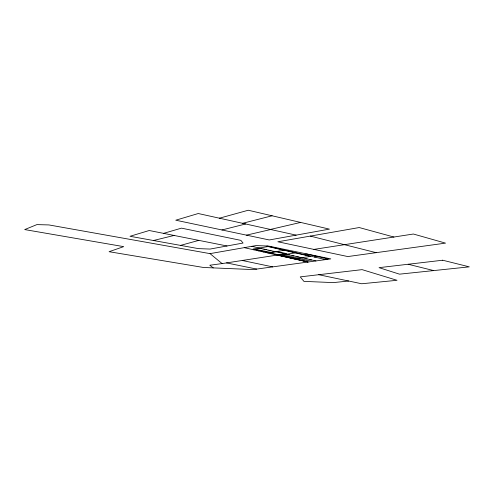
<?xml version="1.0" encoding="UTF-8"?>
<svg xmlns="http://www.w3.org/2000/svg" width="494" height="494" viewBox="0 0 494 494"><rect width="100%" height="100%" fill="white"/><g stroke="black" fill="none" stroke-linecap="round" stroke-linejoin="round"><path stroke-width="0.74" d="M163.557 233.366L181.483 228.142L240.85 240.368L243.06 243.042L210.073 249.062L198.39 248.618L130.008 236.286L149.219 230.513L227.012 245.975M180.52 245.394L198.823 240.374M272.101 215.785L242.573 223.307L245.617 223.98L221.942 229.963M153.455 240.516L174.055 235.453M270.391 229.444L300.63 222.424M246.45 235.138L270.737 229.519L296.122 235.125M210.024 253.632L256.182 245.561L268.637 246.086L330.807 258.893L253.021 269.582L203.435 267.47L109.081 251.705L123.698 246.636L24.7 229.58L36.889 224.609L48.918 224.931L210.024 253.632L222.096 263.592L277.134 255.083L308.114 262.011L244.227 247.648M253.725 249.785L261.443 248.513M258.486 250.853L266.223 249.606M263.197 251.915L270.953 250.68M269.162 252.669L284.229 250.31M267.865 252.965L277.214 251.502L286.464 253.613L277.072 255.034M313.912 249.396L413.373 234.02L445.539 243.128L347.801 256.559L277.85 241.776L359.206 227.543L393.897 237.034M280.197 255.157L295.344 252.885M281.605 256.053L289.428 254.892M286.1 257.059L293.942 255.917M303.594 254.509L306.873 254.033L328.035 258.961L324.731 259.406M290.552 258.066L298.407 256.936M294.967 259.054L302.834 257.942M314.283 256.985L317.574 256.528M299.333 260.035L307.219 258.942M303.668 261.011L311.56 259.93M222.096 263.592L209.796 265.235L213.26 267.89M348.684 281.024L333.376 282.605L303.921 281.37L300.253 276.881L362.096 269.638L397.034 280.296L361.682 283.76L318.747 274.713M226.518 262.907L256.664 269.082M242.245 260.474L272.682 266.877M270.737 229.519L198.248 213.525L175.765 220.207L269.273 239.961L329.436 229.13L248.26 210.24L219.422 218.194L220.244 218.379M251.823 246.321L315.95 260.931M266.921 246.018L325.595 259.609M408.155 264.259L433.713 270.582M310.325 236.095L376.125 252.662M268.014 246.562L253.064 249.038L295.431 258.584L310.67 256.429L268.014 246.562M442.686 260.221L379.028 267.662L399.516 274.164L469.3 266.853L442.686 260.221"/></g></svg>
